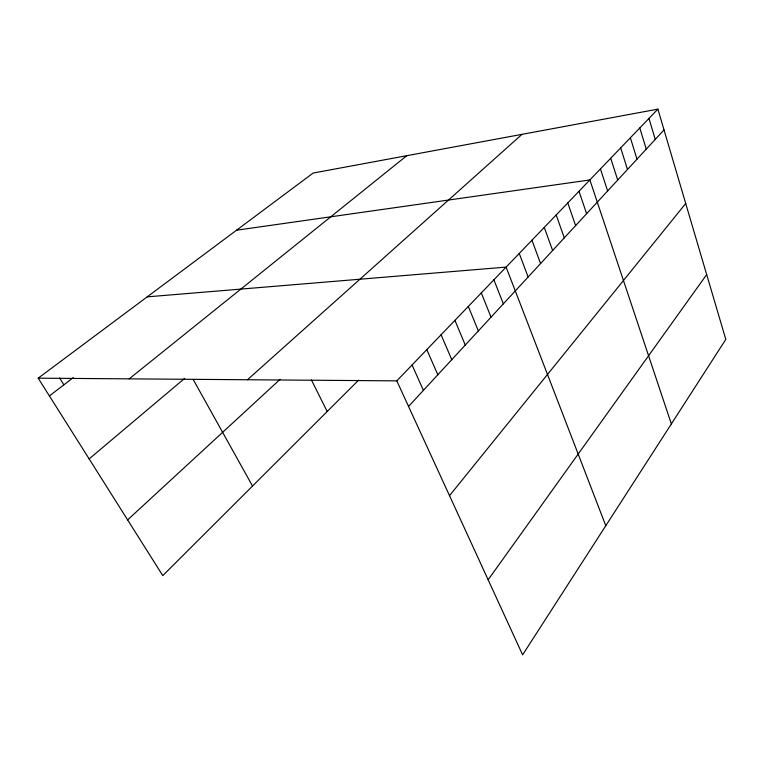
<?xml version="1.0" encoding="UTF-8"?>
<svg xmlns="http://www.w3.org/2000/svg" width="764" height="764" viewBox="0 0 764 764"><rect width="100%" height="100%" fill="white"/><g stroke="black" fill="none" stroke-linecap="round" stroke-linejoin="round"><path stroke-width="1.15" d="M488.148 579.809L706.681 274.572M449.509 495.664L685.709 203.491M408.549 406.458L664.021 129.918M396.803 380.864L657.89 109.147L725.8 339.407L522.614 654.853L396.803 380.864L38.2 378.17L162.789 575.626L358.593 380.157M127.626 519.892L280.025 379.412M247.479 379.746L522.013 134.33M89.14 458.906L184.659 378.39M129.192 378.858L406.792 155.684M49.402 395.933L73.306 377.607M38.2 378.17L313.164 173.046L657.89 109.147M236.534 230.212L589.875 179.941L671.355 423.934M147.194 296.862L506.112 267.104L605.795 525.718M59.621 377.97L63.88 384.836M193.378 379.813L252.531 486.038M311.416 379.956L327.193 411.5M412.054 364.991L423.428 390.356M426.809 349.635L437.82 374.771M441.095 334.775L451.763 359.682M454.924 320.383L465.266 345.07M468.313 306.44L478.35 330.907M481.301 292.927L491.032 317.165M493.897 279.815L503.342 303.843M519.243 253.438L528.134 277.007M531.954 240.211L540.568 263.551M544.264 227.395L552.62 250.506M556.202 214.98L564.3 237.862M567.767 202.938L575.626 225.6M578.988 191.267L586.618 213.7M600.437 168.94L607.647 190.943M610.703 158.253L617.713 180.046M620.674 147.882L627.492 169.455M630.367 137.787L637.004 159.16M639.793 127.98L646.258 149.152M648.97 118.439L655.254 139.411"/></g></svg>
